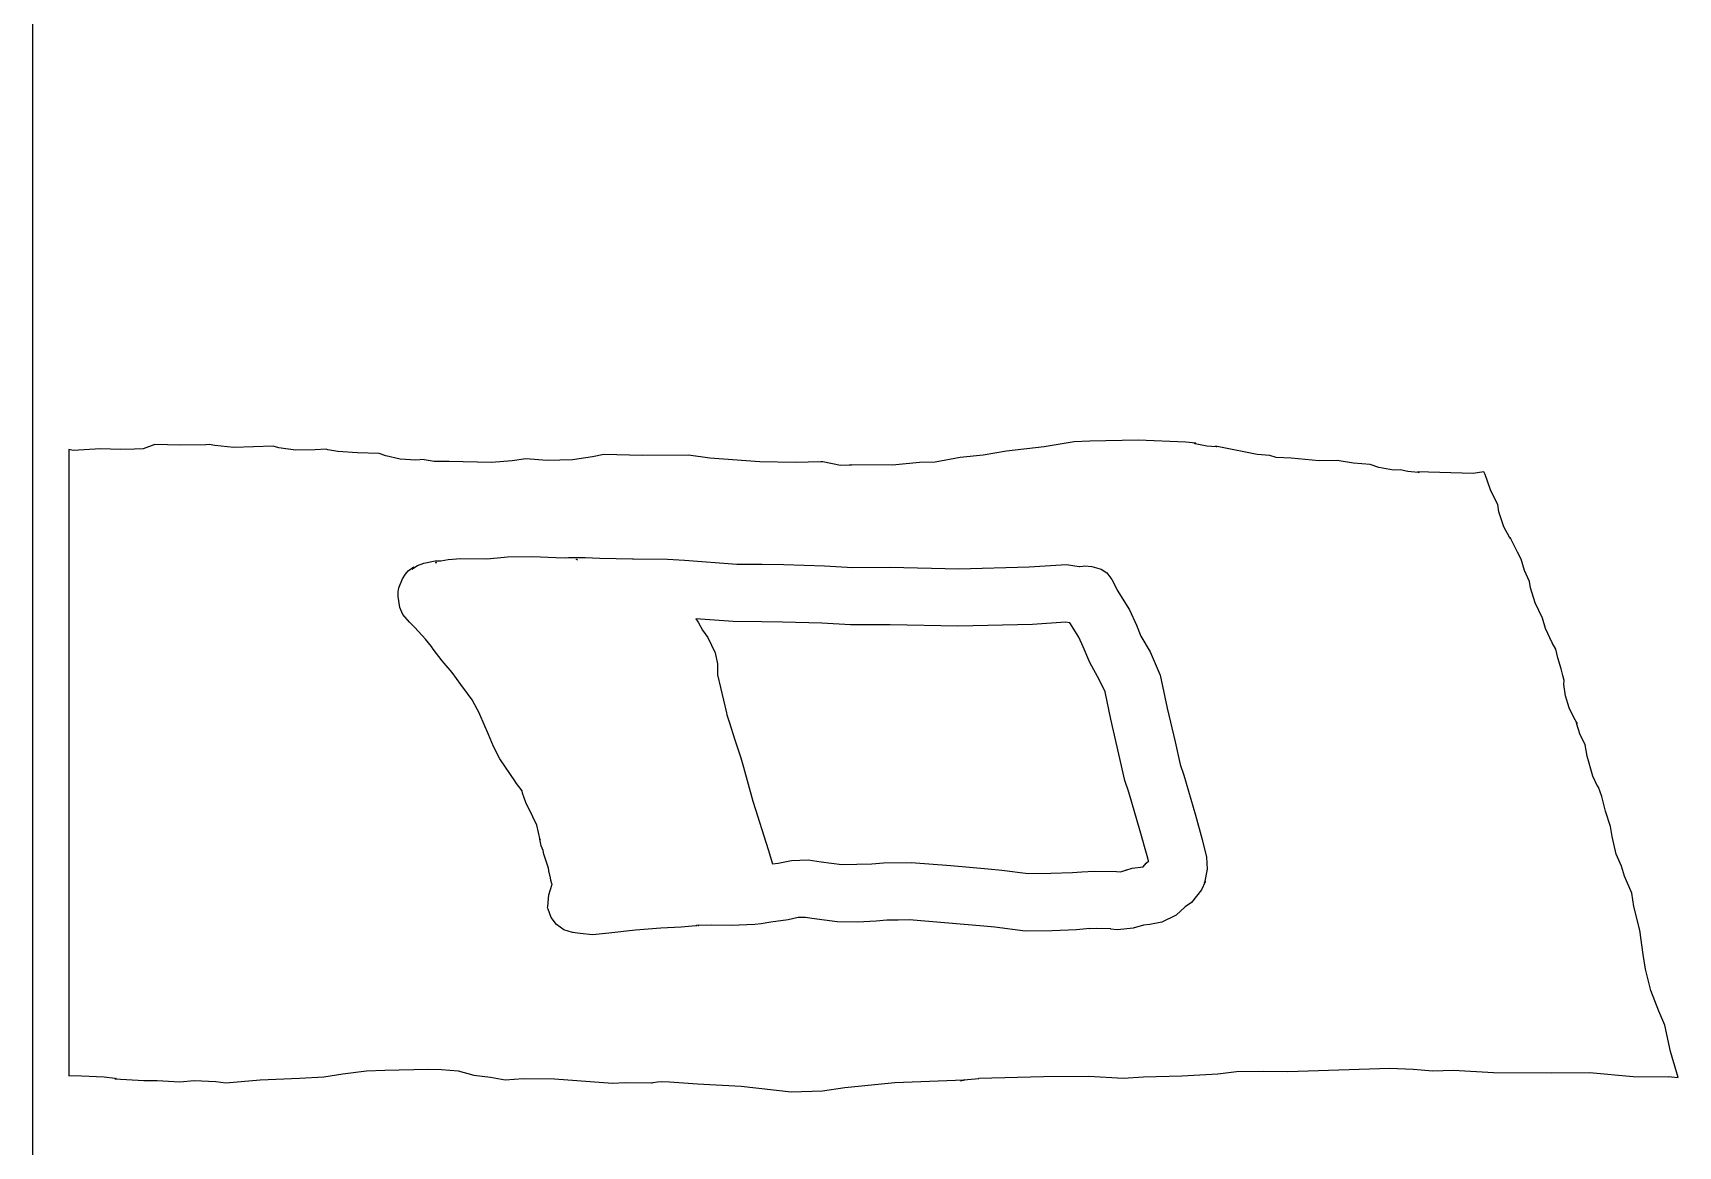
# Model space of a CAD drawing. Extents: x 2 to 598, y 728 to 3498.
# Drawn here: x 2 to 139.2, y 2912.3 to 3005.2 of the extents above; entities that cross this region are included whole.
import ezdxf

# ---------------------------------------------------------------- set-up
doc = ezdxf.new("R2010")
doc.units = 0

msp = doc.modelspace()

# ---------------------------------------------------------------- linework, layer by layer
at = {"layer": 'Calque 1'}
for p, q in [((94.210147, 2971.217288), (90.18055, 2971.11048)), ((98.18006, 2971.03608), (94.210147, 2971.217288)), ((4.99953, 2970.43903), (4.9994, 2918.18)), ((5.36075, 2970.35013), (4.99953, 2970.43903)), ((7.62728, 2970.48811), (5.36075, 2970.35013)), ((9.311826, 2970.419706), (7.62728, 2970.48811)), ((10.47, 2970.44671), (9.311826, 2970.419706)), ((11.200651, 2970.475402), (10.47, 2970.44671)), ((12.15775, 2970.8312), (11.200651, 2970.475402)), ((14.28733, 2970.7862), (12.15775, 2970.8312)), ((16.43294, 2970.8136), (14.28733, 2970.7862)), ((16.70114, 2970.8477), (16.43294, 2970.8136)), ((17.1745, 2970.75), (16.70114, 2970.8477)), ((17.175, 2970.74852), (17.1745, 2970.75)), ((18.7749, 2970.59866), (17.175, 2970.74852)), ((22.02845, 2970.70926), (18.7749, 2970.59866)), ((22.51456, 2970.558016), (22.02845, 2970.70926)), ((23.9043, 2970.36043), (22.51456, 2970.558016)), ((25.546534, 2970.3979), (23.9043, 2970.36043)), ((26.47365, 2970.46897), (25.546534, 2970.3979)), ((26.610709, 2970.409985), (26.47365, 2970.46897)), ((27.4245, 2970.27), (26.610709, 2970.409985)), ((27.42505, 2970.27401), (27.4245, 2970.27)), ((29.088, 2970.15), (27.42505, 2970.27401)), ((29.08851, 2970.14389), (29.088, 2970.15)), ((30.88116, 2970.08859), (29.08851, 2970.14389)), ((31.43589, 2969.895731), (30.88116, 2970.08859)), ((32.62317, 2969.61006), (31.43589, 2969.895731)), ((49.62683, 2970.02226), (48.673684, 2969.815128)), ((52.84782, 2969.93546), (49.62683, 2970.02226)), ((56.69565, 2969.96596), (52.84782, 2969.93546)), ((58.479, 2969.71222), (56.69565, 2969.96596)), ((81.27817, 2969.95049), (79.35167, 2969.75361)), ((83.215, 2970.29), (81.27817, 2969.95049)), ((83.2156, 2970.29553), (83.215, 2970.29)), ((86.36632, 2970.64023), (83.2156, 2970.29553)), ((88.8473, 2971.07068), (86.36632, 2970.64023)), ((90.18055, 2971.11048), (88.8473, 2971.07068)), ((99.01102, 2970.95238), (98.18006, 2971.03608)), ((98.96371, 2970.892257), (98.862682, 2970.954779)), ((98.862682, 2970.954779), (99.01102, 2970.95238)), ((99.935507, 2970.69658), (98.96371, 2970.892257)), ((100.69252, 2970.647267), (99.935507, 2970.69658)), ((104.13112, 2970.00681), (100.63728, 2970.69358)), ((100.63728, 2970.69358), (100.766812, 2970.666557)), ((100.766812, 2970.666557), (100.69252, 2970.647267)), ((105.18584, 2969.91951), (104.13112, 2970.00681)), ((105.72379, 2969.75726), (105.18584, 2969.91951)), ((33.955161, 2969.531924), (32.62317, 2969.61006)), ((34.63442, 2969.58116), (33.955161, 2969.531924)), ((34.64482, 2969.57816), (34.63442, 2969.58116)), ((35.48611, 2969.4309), (34.64482, 2969.57816)), ((35.7171, 2969.42), (35.48611, 2969.4309)), ((36.7134, 2969.42596), (35.7171, 2969.42)), ((40.26306, 2969.34586), (36.7134, 2969.42596)), ((41.972924, 2969.481937), (40.26306, 2969.34586)), ((43.12076, 2969.64404), (41.972924, 2969.481937)), ((44.8943, 2969.50863), (43.12076, 2969.64404)), ((47.01613, 2969.56493), (44.8943, 2969.50863)), ((48.673684, 2969.815128), (47.01613, 2969.56493)), ((62.63637, 2969.4006), (58.479, 2969.71222)), ((65.6088, 2969.35), (62.63637, 2969.4006)), ((65.60931, 2969.34182), (65.6088, 2969.35)), ((67.73941, 2969.40742), (65.60931, 2969.34182)), ((67.8531, 2969.40042), (67.73941, 2969.40742)), ((67.8805, 2969.38902), (67.8531, 2969.40042)), ((69.37395, 2969.10427), (67.8805, 2969.38902)), ((70.216762, 2969.106519), (69.37395, 2969.10427)), ((73.70288, 2969.12587), (70.12635, 2969.15127)), ((70.12635, 2969.15127), (70.288825, 2969.138798)), ((70.288825, 2969.138798), (70.216762, 2969.106519)), ((75.9446, 2969.33), (73.70288, 2969.12587)), ((75.94568, 2969.32986), (75.9446, 2969.33)), ((77.25981, 2969.38206), (75.94568, 2969.32986)), ((79.35167, 2969.75361), (77.25981, 2969.38206)), ((106.96402, 2969.71436), (105.72379, 2969.75726)), ((109.29515, 2969.47872), (106.96402, 2969.71436)), ((110.83355, 2969.51642), (109.29515, 2969.47872)), ((110.97928, 2969.47452), (110.83355, 2969.51642)), ((112.16526, 2969.28487), (110.97928, 2969.47452)), ((113.55328, 2969.17068), (112.16526, 2969.28487)), ((114.27262, 2968.91744), (113.55328, 2969.17068)), ((115.509137, 2968.697734), (114.27262, 2968.91744)), ((116.04202, 2968.73761), (115.509137, 2968.697734)), ((116.704, 2968.58), (116.04202, 2968.73761)), ((116.70497, 2968.5805), (116.704, 2968.58)), ((117.557357, 2968.495725), (116.70497, 2968.5805)), ((117.49454, 2968.5517), (117.492, 2968.55)), ((117.492, 2968.55), (117.641518, 2968.520594)), ((122.13819, 2968.43853), (117.49454, 2968.5517)), ((117.641518, 2968.520594), (117.557357, 2968.495725)), ((123.04149, 2968.56926), (122.13819, 2968.43853)), ((123.1557, 2968.33619), (123.04149, 2968.56926)), ((123.59288, 2967.04998), (123.1557, 2968.33619)), ((124.09207, 2966.04228), (123.59288, 2967.04998)), ((124.19388, 2965.833), (124.09207, 2966.04228)), ((124.284183, 2965.232934), (124.19388, 2965.833)), ((124.69307, 2963.97007), (124.284183, 2965.232934)), ((125.163196, 2963.100031), (124.69307, 2963.97007)), ((125.267991, 2962.995805), (125.163196, 2963.100031)), ((125.85217, 2961.86219), (125.24084, 2963.09001)), ((125.24084, 2963.09001), (125.267991, 2962.995805)), ((126.15293, 2961.28342), (125.85217, 2961.86219)), ((33.07985, 2960.02104), (33.30309, 2960.3006)), ((33.30309, 2960.3006), (33.77128, 2960.63752)), ((33.60385, 2960.45149), (34.07204, 2960.73933)), ((33.77128, 2960.63752), (33.60385, 2960.45149)), ((34.07204, 2960.73933), (34.60792, 2960.95637)), ((34.60792, 2960.95637), (35.56497, 2961.14189)), ((35.56497, 2961.14189), (35.98613, 2961.13489)), ((35.58512, 2960.96519), (35.65072, 2960.99009)), ((35.58532, 2960.96519), (35.58512, 2960.96519)), ((35.60342, 2960.97869), (35.58532, 2960.96519)), ((35.61682, 2960.98269), (35.60342, 2960.97869)), ((35.65972, 2960.99409), (35.61682, 2960.98269)), ((35.65072, 2960.99009), (35.65972, 2960.99409)), ((35.98613, 2961.13489), (35.9867, 2961.14)), ((35.9867, 2961.14), (36.0203, 2961.133)), ((35.9889, 2961.12), (35.98923, 2961.12383)), ((35.9992, 2961.123), (35.9889, 2961.12)), ((35.98923, 2961.12383), (35.9952, 2961.12)), ((35.9952, 2961.12), (35.9992, 2961.123)), ((36.0203, 2961.133), (36.65179, 2961.24825)), ((36.65179, 2961.24825), (36.6523, 2961.25)), ((36.6523, 2961.25), (37.69307, 2961.3425)), ((37.69307, 2961.3425), (37.69407, 2961.3425)), ((37.69407, 2961.3425), (39.8619, 2961.2986)), ((39.8619, 2961.2986), (40.75642, 2961.3839)), ((40.75642, 2961.3839), (41.58738, 2961.4681)), ((41.58738, 2961.4681), (41.5879, 2961.47)), ((41.5879, 2961.47), (43.702105, 2961.490837)), ((43.702105, 2961.490837), (45.61969, 2961.4162)), ((45.61969, 2961.4162), (46.44031, 2961.3903)), ((46.44031, 2961.3903), (46.68681, 2961.4104)), ((46.68681, 2961.4104), (48.08156, 2961.4074)), ((47.33586, 2961.26634), (47.33583, 2961.26594)), ((47.33583, 2961.26594), (47.43866, 2961.22514)), ((47.35186, 2961.26134), (47.33586, 2961.26634)), ((47.43866, 2961.22514), (47.35186, 2961.26134)), ((48.08156, 2961.4074), (49.29698, 2961.3599)), ((49.29698, 2961.3599), (52.01982, 2961.3036)), ((52.01982, 2961.3036), (52.0203, 2961.3)), ((52.0203, 2961.3), (52.0209, 2961.3)), ((52.0209, 2961.3), (52.0214, 2961.3)), ((52.0214, 2961.3), (52.0219, 2961.3)), ((52.0219, 2961.3), (52.0225, 2961.3)), ((52.0225, 2961.3), (52.023, 2961.3)), ((52.023, 2961.3), (52.0235, 2961.3)), ((52.0235, 2961.3), (52.024, 2961.3)), ((52.024, 2961.3), (52.0246, 2961.3)), ((52.0246, 2961.3), (52.0251, 2961.3)), ((52.0251, 2961.3), (52.0256, 2961.3)), ((52.0256, 2961.3), (52.0262, 2961.3)), ((52.0262, 2961.3), (52.0267, 2961.3)), ((52.0267, 2961.3), (52.0272, 2961.3)), ((52.0272, 2961.3), (52.1001, 2961.3)), ((52.1001, 2961.3), (54.93352, 2961.2891)), ((54.93352, 2961.2891), (56.36599, 2961.18004)), ((56.36599, 2961.18004), (60.71766, 2960.87051)), ((60.71766, 2960.87051), (62.82554, 2960.85591)), ((62.82554, 2960.85591), (64.6399, 2960.82701)), ((64.6399, 2960.82701), (64.6404, 2960.83)), ((64.6404, 2960.83), (68.03038, 2960.7334)), ((68.03038, 2960.7334), (70.38734, 2960.59232)), ((70.38734, 2960.59232), (73.52358, 2960.60372)), ((73.52358, 2960.60372), (79.24985, 2960.48072)), ((79.24985, 2960.48072), (79.2504, 2960.48)), ((79.2504, 2960.48), (85.095, 2960.63658)), ((85.095, 2960.63658), (88.20902, 2960.83917)), ((88.20902, 2960.83917), (89.26942, 2960.67224)), ((89.26942, 2960.67224), (89.31852, 2960.67824)), ((89.31852, 2960.67824), (89.57898, 2960.70364)), ((89.57898, 2960.70364), (89.74434, 2960.71454)), ((89.74434, 2960.71454), (90.3288, 2960.67684)), ((90.3288, 2960.67684), (90.3294, 2960.67)), ((90.3294, 2960.67), (91.125167, 2960.430249)), ((91.125167, 2960.430249), (91.592052, 2960.123448)), ((126.41183, 2960.33256), (126.15293, 2961.28342)), ((126.85573, 2959.40911), (126.41183, 2960.33256)), ((32.482, 2958.55189), (32.5337, 2958.8728)), ((32.5337, 2958.8728), (32.5357, 2958.8857)), ((32.5357, 2958.8857), (32.83542, 2959.64636)), ((32.83542, 2959.64636), (33.07985, 2960.02104)), ((91.592052, 2960.123448), (91.99183, 2959.56725)), ((91.99183, 2959.56725), (92.31998, 2958.98536)), ((92.31998, 2958.98536), (92.44503, 2958.6877)), ((126.93087, 2958.872584), (126.85573, 2959.40911)), ((127.31048, 2957.64434), (126.93087, 2958.872584)), ((32.5959, 2957.250175), (32.4636, 2958.17146)), ((32.4636, 2958.17146), (32.4649, 2958.17)), ((32.4649, 2958.17), (32.482, 2958.55189)), ((32.4649, 2958.17), (32.4649, 2958.17)), ((92.44503, 2958.6877), (93.46564, 2957.04387)), ((127.94094, 2956.36741), (127.31048, 2957.64434)), ((32.851796, 2956.664315), (32.5959, 2957.250175)), ((33.42375, 2956.02534), (32.851796, 2956.664315)), ((57.29646, 2956.29931), (57.48198, 2956.03059)), ((57.29658, 2956.29711), (57.29646, 2956.29931)), ((60.42817, 2956.07491), (57.29658, 2956.29711)), ((93.46564, 2957.04387), (94.06716, 2955.76592)), ((128.17141, 2955.49305), (127.94094, 2956.36741)), ((33.70074, 2955.7344), (33.42375, 2956.02534)), ((33.76584, 2955.6631), (33.70074, 2955.7344)), ((33.93585, 2955.48895), (33.76584, 2955.6631)), ((34.73733, 2954.59544), (33.87175, 2955.56385)), ((33.87175, 2955.56385), (33.93585, 2955.48895)), ((57.48198, 2956.03059), (57.8463, 2955.33917)), ((57.8463, 2955.33917), (58.29383, 2954.740181)), ((62.80994, 2956.05111), (60.42817, 2956.07491)), ((64.53283, 2956.02371), (62.80994, 2956.05111)), ((67.80912, 2955.93121), (64.53283, 2956.02371)), ((70.19709, 2955.78858), (67.80912, 2955.93121)), ((73.5235, 2955.79658), (70.19709, 2955.78858)), ((79.15778, 2955.67411), (73.5235, 2955.79658)), ((85.38789, 2955.83844), (79.15778, 2955.67411)), ((88.14431, 2956.02809), (85.38789, 2955.83844)), ((88.49675, 2955.97439), (88.14431, 2956.02809)), ((89.24502, 2954.75741), (88.49675, 2955.97439)), ((89.61296, 2953.97554), (89.24502, 2954.75741)), ((94.06716, 2955.76592), (94.429927, 2954.85124)), ((94.429927, 2954.85124), (95.198953, 2953.53433)), ((128.722109, 2954.297325), (128.17141, 2955.49305)), ((35.24479, 2953.98049), (34.73733, 2954.59544)), ((35.37553, 2953.77017), (35.24479, 2953.98049)), ((36.14189, 2952.79193), (35.37553, 2953.77017)), ((58.29383, 2954.740181), (58.91755, 2953.46848)), ((58.91755, 2953.46848), (59.116193, 2952.545046)), ((90.16848, 2952.64178), (89.61296, 2953.97554)), ((95.198953, 2953.53433), (96.033957, 2951.60596)), ((129.03958, 2953.7562), (128.722109, 2954.297325)), ((129.21114, 2953.03635), (129.03958, 2953.7562)), ((36.97285, 2951.8137), (36.14189, 2952.79193)), ((59.116193, 2952.545046), (59.11754, 2951.95384)), ((90.972435, 2951.18876), (90.16848, 2952.64178)), ((129.39563, 2952.4059), (129.21114, 2953.03635)), ((129.46073, 2952.20178), (129.39563, 2952.4059)), ((129.49483, 2952.11958), (129.46073, 2952.20178)), ((129.63023, 2951.57336), (129.49483, 2952.11958)), ((37.70717, 2950.82202), (36.97285, 2951.8137)), ((38.24977, 2950.08202), (37.70717, 2950.82202)), ((59.11754, 2951.95384), (59.11701, 2951.62415)), ((59.11701, 2951.62415), (59.8472, 2948.45018)), ((91.43868, 2950.21763), (90.972435, 2951.18876)), ((96.033957, 2951.60596), (96.628757, 2948.83301)), ((129.73875, 2951.15633), (129.63023, 2951.57336)), ((129.696584, 2950.830664), (129.73875, 2951.15633)), ((129.83585, 2949.87475), (129.696584, 2950.830664)), ((38.64665, 2949.53941), (38.24977, 2950.08202)), ((39.2771, 2948.34), (38.64665, 2949.53941)), ((91.91514, 2947.9263), (91.43868, 2950.21763)), ((130.15249, 2948.879259), (129.83585, 2949.87475)), ((39.28408, 2948.32763), (39.27708, 2948.34313)), ((39.27708, 2948.34313), (39.2771, 2948.34)), ((39.99205, 2946.64091), (39.28408, 2948.32763)), ((59.8472, 2948.45018), (59.89858, 2948.290551)), ((59.89858, 2948.290551), (60.07974, 2947.70862)), ((92.5921, 2945.00607), (91.91514, 2947.9263)), ((96.628757, 2948.83301), (97.278327, 2946.0461)), ((130.49886, 2948.16633), (130.15249, 2948.879259)), ((130.8115, 2947.57308), (130.49886, 2948.16633)), ((40.4189, 2945.65854), (39.99205, 2946.64091)), ((60.07974, 2947.70862), (60.56343, 2946.1883)), ((130.778061, 2947.515769), (130.768121, 2947.642984)), ((130.768121, 2947.642984), (130.8115, 2947.57308)), ((131.03164, 2946.69303), (130.778061, 2947.515769)), ((131.48226, 2945.77216), (131.03164, 2946.69303)), ((40.41943, 2945.65801), (40.4189, 2945.65854)), ((40.94601, 2944.61569), (40.41943, 2945.65801)), ((60.56343, 2946.1883), (61.04041, 2944.69434)), ((97.278327, 2946.0461), (97.708787, 2944.13304)), ((131.659663, 2944.841451), (131.48226, 2945.77216)), ((40.94654, 2944.61516), (40.94601, 2944.61569)), ((42.2493, 2942.69693), (40.94654, 2944.61516)), ((61.04041, 2944.69434), (61.28587, 2943.92229)), ((61.28587, 2943.92229), (61.2859, 2943.92)), ((61.2859, 2943.92), (62.05691, 2941.09692)), ((93.0975, 2942.8), (92.5921, 2945.00607)), ((97.708787, 2944.13304), (98.003347, 2943.24627)), ((132.13132, 2943.17284), (131.659663, 2944.841451)), ((42.2648, 2942.67623), (42.2493, 2942.69693)), ((42.8105, 2941.9414), (42.2648, 2942.67623)), ((93.41479, 2941.83804), (93.0975, 2942.80232)), ((93.0975, 2942.80232), (93.0975, 2942.8)), ((98.003347, 2943.24627), (98.968147, 2939.91572)), ((132.480111, 2942.392745), (132.13132, 2943.17284)), ((42.8065, 2941.93), (42.8105, 2941.9414)), ((42.80651, 2941.9228), (42.8065, 2941.93)), ((42.84271, 2941.76829), (42.80651, 2941.9228)), ((42.84324, 2941.76729), (42.84271, 2941.76829)), ((42.84524, 2941.76329), (42.84324, 2941.76729)), ((43.13256, 2940.98039), (42.84524, 2941.76329)), ((62.05691, 2941.09692), (62.08381, 2941.01322)), ((94.35478, 2938.59224), (93.41479, 2941.83804)), ((132.5902, 2942.24421), (132.480111, 2942.392745)), ((132.88269, 2941.46906), (132.5902, 2942.24421)), ((133.17983, 2940.2464), (132.88269, 2941.46906)), ((43.69221, 2939.78253), (43.13256, 2940.98039)), ((43.69621, 2939.77453), (43.69221, 2939.78253)), ((44.029, 2939.08), (43.69621, 2939.77453)), ((62.08381, 2941.01322), (63.33593, 2937.0517)), ((98.968147, 2939.91572), (99.549507, 2937.89311)), ((133.60306, 2938.98446), (133.17983, 2940.2464)), ((44.02901, 2939.08283), (44.029, 2939.08)), ((44.31117, 2937.86637), (44.02901, 2939.08283)), ((94.946997, 2936.53293), (94.35478, 2938.59224)), ((133.726019, 2938.147982), (133.60306, 2938.98446)), ((44.40832, 2937.36151), (44.29257, 2937.92427)), ((44.29257, 2937.92427), (44.31117, 2937.86637)), ((44.55198, 2936.97084), (44.40832, 2937.36151)), ((44.62488, 2936.66129), (44.55198, 2936.97084)), ((63.33593, 2937.0517), (63.69715, 2935.84661)), ((99.549507, 2937.89311), (99.910852, 2936.421401)), ((134.08159, 2936.65695), (133.726019, 2938.147982)), ((45.01607, 2935.50426), (44.62488, 2936.66129)), ((63.69715, 2935.84661), (64.17878, 2935.91901)), ((64.17878, 2935.91901), (65.277616, 2936.121804)), ((65.277616, 2936.121804), (66.68198, 2936.17894)), ((66.68198, 2936.17894), (67.74858, 2936.01926)), ((67.74858, 2936.01926), (69.47044, 2935.80584)), ((69.47044, 2935.80584), (71.97107, 2935.85334)), ((71.97107, 2935.85334), (72.95498, 2935.95104)), ((72.95498, 2935.95104), (75.25924, 2935.97224)), ((75.25924, 2935.97224), (75.2602, 2935.97)), ((75.2602, 2935.97), (78.580164, 2935.725246)), ((78.580164, 2935.725246), (81.69288, 2935.42584)), ((93.70211, 2935.48907), (94.624537, 2935.61568)), ((94.624537, 2935.61568), (94.878777, 2935.90196)), ((94.878777, 2935.90196), (95.090137, 2936.1004)), ((95.074344, 2936.114922), (94.946997, 2936.53293)), ((95.090137, 2936.1004), (95.074344, 2936.114922)), ((99.910852, 2936.421401), (99.954206, 2935.401163)), ((134.51928, 2935.67459), (134.08159, 2936.65695)), ((134.7632, 2934.83588), (134.51928, 2935.67459)), ((45.0166, 2935.50326), (45.01607, 2935.50426)), ((45.0776, 2935.11), (45.0166, 2935.50326)), ((45.0781, 2935.11342), (45.07758, 2935.11542)), ((45.07758, 2935.11542), (45.0776, 2935.11)), ((45.0926, 2935.05862), (45.0781, 2935.11342)), ((45.1882, 2934.70051), (45.0926, 2935.05862)), ((45.2176, 2934.5), (45.1882, 2934.70051)), ((45.21764, 2934.49681), (45.2176, 2934.5)), ((45.29824, 2934.18882), (45.21764, 2934.49681)), ((45.32824, 2934.15832), (45.29824, 2934.18882)), ((81.69288, 2935.42584), (82.81891, 2935.33124)), ((82.81891, 2935.33124), (82.8195, 2935.34)), ((82.8195, 2935.34), (85.03125, 2935.04183)), ((85.03125, 2935.04183), (85.0317, 2935.04)), ((85.0317, 2935.04), (86.90342, 2935.071)), ((86.90342, 2935.071), (88.71985, 2935.132)), ((88.71985, 2935.132), (89.48828, 2935.1961)), ((89.48828, 2935.1961), (90.53989, 2935.2498)), ((90.53989, 2935.2498), (92.37802, 2935.2121)), ((92.37802, 2935.2121), (92.3786, 2935.21)), ((92.3786, 2935.21), (92.3791, 2935.21)), ((92.3791, 2935.21), (92.3797, 2935.21)), ((92.3797, 2935.21), (92.68562, 2935.1759)), ((92.68562, 2935.1759), (93.19464, 2935.31956)), ((93.16191, 2935.330108), (93.70158, 2935.48854)), ((93.19464, 2935.31956), (93.16191, 2935.330108)), ((93.70158, 2935.48854), (93.70211, 2935.48907)), ((99.798678, 2934.351088), (99.486457, 2933.68871)), ((99.954206, 2935.401163), (99.735024, 2934.2711)), ((99.735024, 2934.2711), (99.798072, 2934.41161)), ((99.798072, 2934.41161), (99.798678, 2934.351088)), ((135.38228, 2933.41529), (134.7632, 2934.83588)), ((44.9489, 2932.2835), (45.0342, 2933.26535)), ((45.0342, 2933.26535), (45.32824, 2934.15832)), ((99.4869, 2933.69), (98.644141, 2932.616175)), ((99.486457, 2933.68871), (99.4869, 2933.69)), ((135.55333, 2932.28719), (135.38228, 2933.41529)), ((44.93796, 2932.18801), (44.938, 2932.19)), ((44.99326, 2932.07536), (44.93796, 2932.18801)), ((44.938, 2932.19), (44.9489, 2932.2835)), ((45.244593, 2931.366014), (44.99326, 2932.07536)), ((97.3754, 2931.57), (96.177225, 2930.998091)), ((97.37592, 2931.56558), (97.3754, 2931.57)), ((98.11903, 2932.27924), (97.37592, 2931.56558)), ((98.644141, 2932.616175), (98.11903, 2932.27924)), ((136.04374, 2930.33021), (135.55333, 2932.28719)), ((45.690985, 2930.781426), (45.244593, 2931.366014)), ((46.293265, 2930.359208), (45.690985, 2930.781426)), ((47.01226, 2930.13697), (46.293265, 2930.359208)), ((47.6546, 2930.03), (47.01226, 2930.13697)), ((50.03947, 2930.07702), (48.67159, 2929.94111)), ((52.26207, 2930.31835), (50.03947, 2930.07702)), ((52.26607, 2930.31888), (52.26207, 2930.31835)), ((54.39204, 2930.492), (52.26607, 2930.31888)), ((56.071, 2930.57), (54.39204, 2930.492)), ((56.07153, 2930.56759), (56.071, 2930.57)), ((57.29316, 2930.67404), (56.07153, 2930.56759)), ((57.39703, 2930.70034), (57.29316, 2930.67404)), ((57.41513, 2930.70587), (57.36243, 2930.70387)), ((57.36243, 2930.70387), (57.39703, 2930.70087)), ((57.39703, 2930.70087), (57.39503, 2930.70034)), ((57.39503, 2930.70034), (57.39703, 2930.70034)), ((57.52934, 2930.73477), (57.41513, 2930.70587)), ((58.60269, 2930.73317), (57.50404, 2930.70787)), ((57.50404, 2930.70787), (57.55104, 2930.72337)), ((57.55104, 2930.72337), (57.52934, 2930.73477)), ((60.257102, 2930.721735), (58.60269, 2930.73317)), ((62.219, 2930.78947), (60.257102, 2930.721735)), ((62.221, 2930.79), (62.219, 2930.78947)), ((62.22149, 2930.79195), (62.221, 2930.79)), ((62.74807, 2930.86065), (62.22149, 2930.79195)), ((63.55836, 2930.97641), (62.74807, 2930.86065)), ((65.01047, 2931.19603), (63.55836, 2930.97641)), ((65.839812, 2931.381132), (65.01047, 2931.19603)), ((66.43622, 2931.38982), (65.839812, 2931.381132)), ((66.98502, 2931.28491), (66.43622, 2931.38982)), ((69.08981, 2931.0255), (66.98502, 2931.28491)), ((70.780109, 2930.98391), (69.08981, 2931.0255)), ((72.35472, 2931.073), (70.780109, 2930.98391)), ((73.24097, 2931.164), (72.35472, 2931.073)), ((74.18157, 2931.167087), (73.24097, 2931.164)), ((75.0853, 2931.18), (74.18157, 2931.167087)), ((75.08631, 2931.18258), (75.0853, 2931.18)), ((81.32314, 2930.64979), (75.08631, 2931.18258)), ((82.25487, 2930.57429), (81.32314, 2930.64979)), ((84.77048, 2930.24925), (82.25487, 2930.57429)), ((87.03132, 2930.27455), (84.77048, 2930.24925)), ((89.05807, 2930.34585), (87.03132, 2930.27455)), ((90.16705, 2930.4461), (89.05807, 2930.34585)), ((90.69053, 2930.4541), (90.151594, 2930.43915)), ((90.151594, 2930.43915), (90.16705, 2930.4461)), ((91.93025, 2930.4355), (90.69053, 2930.4541)), ((91.876875, 2930.414963), (91.93025, 2930.4355)), ((92.4868, 2930.36), (91.876875, 2930.414963)), ((92.48733, 2930.35922), (92.4868, 2930.36)), ((93.786311, 2930.484574), (92.48733, 2930.35922)), ((94.63397, 2930.74369), (93.786311, 2930.484574)), ((95.16004, 2930.80209), (94.63397, 2930.74369)), ((96.177225, 2930.998091), (95.16004, 2930.80209)), ((136.32228, 2928.30346), (136.04374, 2930.33021)), ((47.65512, 2930.03261), (47.6546, 2930.03)), ((48.67159, 2929.94111), (47.65512, 2930.03261)), ((136.516915, 2927.078176), (136.32228, 2928.30346)), ((136.97288, 2925.30054), (136.516915, 2927.078176)), ((137.629932, 2923.565389), (136.97288, 2925.30054)), ((138.12992, 2922.39684), (137.629932, 2923.565389)), ((138.60741, 2920.20266), (138.12992, 2922.39684)), ((139.10505, 2918.50922), (138.60741, 2920.20266)), ((4.9994, 2918.18), (5.0485, 2918.1991)), ((5.0485, 2918.1991), (6.06239, 2918.1784)), ((6.06239, 2918.1784), (6.06239, 2918.18)), ((6.06239, 2918.18), (7.95064, 2918.06941)), ((7.95064, 2918.06941), (8.862061, 2917.971995)), ((8.964418, 2917.930124), (8.82759, 2917.91283)), ((8.82759, 2917.91283), (11.26155, 2917.76917)), ((8.862061, 2917.971995), (8.964418, 2917.930124)), ((11.26155, 2917.76917), (12.35554, 2917.77717)), ((12.35554, 2917.77717), (14.24328, 2917.66917)), ((14.2438, 2917.67), (15.439665, 2917.769915)), ((15.439665, 2917.769915), (17.25344, 2917.7015)), ((17.25344, 2917.7015), (18.10403, 2917.59091)), ((18.10403, 2917.59091), (20.96536, 2917.82035)), ((20.96536, 2917.82035), (24.24268, 2917.96557)), ((24.24268, 2917.96557), (26.27098, 2918.0715)), ((26.27098, 2918.0715), (27.8652, 2918.3304)), ((27.8652, 2918.3304), (29.8413, 2918.59292)), ((29.8413, 2918.59292), (31.34664, 2918.63322)), ((31.34664, 2918.63322), (31.3472, 2918.63)), ((31.3472, 2918.63), (34.97333, 2918.7106)), ((34.97333, 2918.7106), (36.07106, 2918.696156)), ((36.07106, 2918.696156), (37.47809, 2918.57675)), ((37.47809, 2918.57675), (38.78757, 2918.2269)), ((38.78757, 2918.2269), (40.17301, 2918.05792)), ((40.17301, 2918.05792), (41.3962, 2917.82951)), ((41.3962, 2917.82951), (42.90876, 2917.937)), ((42.90876, 2917.937), (45.51481, 2917.9096)), ((45.51481, 2917.9096), (50.34035, 2917.56285)), ((73.89085, 2917.60688), (78.97375, 2917.80118)), ((78.97375, 2917.80118), (79.75096, 2917.83788)), ((79.73448, 2917.83858), (79.36551, 2917.76258)), ((79.36551, 2917.76258), (79.36586, 2917.76261)), ((79.36586, 2917.76261), (79.73948, 2917.83911)), ((79.73948, 2917.83911), (79.73448, 2917.83858)), ((79.75096, 2917.83788), (79.95973, 2917.87248)), ((79.95973, 2917.87248), (80.91781, 2917.95668)), ((80.91781, 2917.95668), (80.9183, 2917.96)), ((80.9183, 2917.96), (80.9189, 2917.96)), ((80.9189, 2917.96), (86.3134, 2918.10004)), ((86.3134, 2918.10004), (86.3154, 2918.1)), ((86.3154, 2918.1), (90.07383, 2918.1274)), ((90.07383, 2918.1274), (92.95996, 2917.96721)), ((92.95996, 2917.96721), (94.64771, 2918.07211)), ((94.64771, 2918.07211), (97.847999, 2918.158851)), ((97.847999, 2918.158851), (100.84785, 2918.32894)), ((100.84785, 2918.32894), (102.40434, 2918.52324)), ((102.40434, 2918.52324), (104.683797, 2918.556494)), ((104.683797, 2918.556494), (106.67953, 2918.52824)), ((106.67953, 2918.52824), (115.19891, 2918.79541)), ((115.19891, 2918.79541), (117.145702, 2918.723427)), ((117.145702, 2918.723427), (118.78267, 2918.57682)), ((118.78267, 2918.57682), (120.49884, 2918.63522)), ((120.49884, 2918.63522), (123.84954, 2918.44815)), ((123.84954, 2918.44815), (128.67612, 2918.42185)), ((128.67612, 2918.42185), (131.84182, 2918.44615)), ((131.84182, 2918.44615), (135.48294, 2918.10095)), ((135.48294, 2918.10095), (138.4099, 2918.09595)), ((138.4099, 2918.09595), (138.41, 2918.1)), ((138.41, 2918.1), (139.23838, 2918.0214)), ((139.23838, 2918.0214), (139.10505, 2918.50922)), ((14.24328, 2917.66917), (14.2438, 2917.67)), ((50.34035, 2917.56285), (51.42297, 2917.61605)), ((51.42297, 2917.61605), (53.6094, 2917.58145)), ((53.6094, 2917.58145), (53.6673, 2917.58145)), ((53.6673, 2917.58145), (53.751, 2917.60985)), ((53.751, 2917.60985), (54.11015, 2917.67135)), ((54.11015, 2917.67135), (54.45173, 2917.68275)), ((54.45173, 2917.68275), (55.10492, 2917.66935)), ((55.10492, 2917.66935), (57.44224, 2917.50605)), ((57.44224, 2917.50605), (61.07872, 2917.31123)), ((61.07872, 2917.31123), (65.25055, 2916.83839)), ((65.25055, 2916.83839), (67.85505, 2916.90459)), ((67.85505, 2916.90459), (69.72108, 2917.20535)), ((69.72108, 2917.20535), (73.89085, 2917.60688))]:
    msp.add_line(p, q, dxfattribs=at)
at = {"layer": 'Layer 1'}
msp.add_line((1.99988, 2891.41), (1.99988, 3398), dxfattribs=at)

doc.saveas('drawing.dxf')
